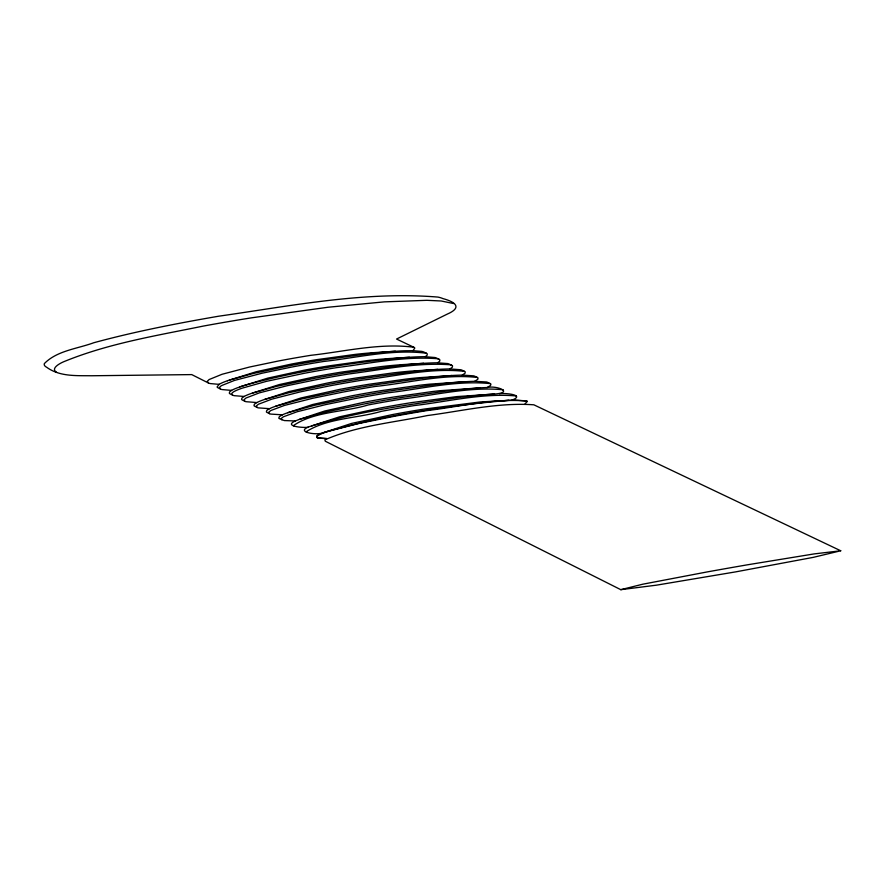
<?xml version="1.0" encoding="UTF-8"?>
<svg xmlns="http://www.w3.org/2000/svg" width="885" height="885" viewBox="0 0 885 885"><rect width="100%" height="100%" fill="white"/><g stroke="black" fill="none" stroke-linecap="round" stroke-linejoin="round"><path stroke-width="1.33" d="M620.794 589.675L642.698 584.222L706.916 571.975A1296.492 282.824 -5.5 0 1 747.449 564.807L814.211 553.899L840.739 550.78L813.271 557.362L735.667 571.876L656.504 585.162L620.794 589.675L325.293 441.228L324.883 439.867C356.987 425.74 393.15 422.665 427.333 415.552C462.556 410.961 498.255 402.255 533.865 404.81L840.739 550.78M227.456 380.727L256.23 371.722L291.807 363.989A231.129 50.423 -5.5 0 1 317.095 359.598L355.283 354.387A102.56 22.368 -5.5 0 1 375.694 352.518L395.352 351.256A70.247 15.322 -5.5 0 1 404.998 350.759L412.974 350.681L414.799 348.093A16.749 3.651 -5.5 0 0 413.76 347.23L396.546 339.043L447.356 314.064C461.008 308.146 457.523 302.515 442.887 298.588A40.81 8.905 -5.5 0 0 437.975 297.083C364.62 291.099 291.187 305.878 218.794 316.188C176.812 323.423 134.918 331.554 93.788 342.738C77.393 348.778 56.983 350.626 44.372 363.569A42.226 9.215 -5.5 0 0 46.617 367.231C59.671 376.8 76.309 375.55 91.542 375.76L191.735 374.598L208.296 382.917A16.815 3.673 -5.5 0 0 210.431 383.592L219.126 384.356L217.079 386.944A16.273 3.551 -5.5 0 0 218.02 387.807L220.409 389.002A15.974 3.485 -5.5 0 0 222.046 389.566L231.593 390.396L229.569 391.955L229.348 393.239A15.432 3.363 -5.5 0 0 230.189 393.913L232.589 395.119A15.31 3.341 -5.5 0 0 234.259 395.683L244.149 396.458L241.915 398.073L241.594 399.367A14.791 3.23 -5.5 0 0 242.401 400.053L244.824 401.27A14.503 3.164 -5.5 0 0 246.019 401.702L256.805 402.553A54.206 11.826 -5.5 0 1 264.051 399.644L289.096 391.524L327.505 383.017A248.796 54.273 -5.5 0 1 356.865 377.895L393.515 372.839A114.928 25.068 -5.5 0 1 410.452 371.136L437.732 369.41A94.817 20.687 -5.5 0 0 426.614 370.251M437.721 369.421A54.627 11.914 -5.5 0 1 449.934 368.934L452.246 367.308L452.578 365.981A14.614 3.186 -5.5 0 0 451.704 365.273L449.193 364.078A14.835 3.241 -5.5 0 0 447.522 363.547L437.566 362.828L439.668 361.224L439.889 359.918A15.366 3.352 -5.5 0 0 437.378 358.702C403.582 356.102 369.786 363.469 336.411 367.673A298.909 65.202 -5.5 0 0 303.92 373.37L266.319 381.38L242.269 388.139A61.828 13.485 -5.5 0 0 236.461 390.373C234.979 391.104 229.768 393.15 232.589 395.119M256.805 402.553L254.338 404.202L254.006 405.717A13.983 3.053 -5.5 0 0 254.692 406.226L257.115 407.443A13.85 3.02 -5.5 0 0 258.332 407.874L269.549 408.671A53.576 11.682 -5.5 0 1 275.777 406.193L300.878 397.996L339.552 389.422A255.621 55.766 -5.5 0 1 369.266 384.223L406.392 379.045A124.763 27.214 -5.5 0 1 419.59 377.652L451.892 375.517A53.93 11.771 -5.5 0 1 462.302 375.096L473.552 375.837A13.386 2.921 -5.5 0 1 474.78 376.247L477.314 377.452A13.186 2.876 -5.5 0 1 478.033 377.983L477.8 379.311L474.681 381.313L486.418 381.966A12.755 2.788 -5.5 0 1 487.668 382.375L490.213 383.592A12.567 2.744 -5.5 0 1 490.921 384.123L490.544 385.484L487.093 387.553C496.54 385.152 514.539 392.531 494.505 394.057L456.771 396.591L411.437 402.631A278.653 60.788 -5.5 0 0 380.273 408.018L339.53 416.824L311.509 425.973C292.592 431.537 316.598 435.907 323.611 432.61L351.622 423.406L392.63 414.534A287.415 62.691 -5.5 0 1 424.169 409.069L480.621 401.923L514.793 400.053L526.708 400.949M524.982 403.914L527.338 401.425A10.908 2.378 -5.5 0 0 526.863 401.027C493.443 398.173 459.846 406.724 426.747 410.629A363.978 79.396 -5.5 0 0 395.285 416.105L358.823 423.495L328.479 431.249M462.28 375.107L465.09 373.171L465.211 371.866A13.817 3.009 -5.5 0 0 464.47 371.346L461.959 370.151A14.016 3.053 -5.5 0 0 460.753 369.742L449.912 368.945M269.549 408.671L266.827 410.363L266.363 411.912A13.352 2.909 -5.5 0 0 267.027 412.432L269.471 413.649A13.22 2.887 -5.5 0 0 270.71 414.091L282.404 414.811A53.067 11.571 -5.5 0 1 287.603 412.764L312.737 404.489L351.666 395.849A262.812 57.326 -5.5 0 1 381.745 390.573L419.324 385.285A132.993 29.006 -5.5 0 1 429.833 384.134L466.074 381.667A91.066 19.868 -5.5 0 0 453.596 382.619A148.193 32.325 -5.5 0 0 437.101 384.322L385.473 391.557A331.941 72.415 -5.5 0 0 352.684 397.31L314.54 405.319L287.713 412.709M319.983 434.347L316.863 436.349L317.328 437.699A10.897 2.378 -5.5 0 0 318.633 438.13L326.521 438.661M282.404 414.811L279.406 416.558L278.775 418.14A12.733 2.777 -5.5 0 0 279.439 418.66L284.328 420.563L295.358 420.972A52.691 11.494 -5.5 0 1 299.517 419.357L327.373 411.691L365.671 403.682A341.875 74.583 -5.5 0 1 398.527 397.918L447.677 390.916L480.278 387.84A52.923 11.549 -5.5 0 1 487.093 387.541M295.358 420.972C282.426 426.592 305.281 428.086 308.434 427.156M511.95 400.142C526.398 394.599 503.255 392.752 499.516 393.825M321.62 433.351C320.226 434.269 315.547 435.099 316.73 437.378A10.686 2.334 -5.5 0 0 317.859 437.92L319.717 438.318M323.611 432.61C383.791 415.098 446.383 405.806 508.764 400.297M311.509 425.973C359.996 410.95 410.751 404.39 460.853 397.254A156.556 34.15 -5.5 0 1 481.429 395.031A86.221 18.806 -5.5 0 1 494.516 394.046M299.506 419.357L324.684 411.016L363.846 402.31A270.401 58.985 -5.5 0 1 394.29 396.945L432.334 391.557A142.496 31.086 -5.5 0 1 439.745 390.716L480.278 387.84M239.824 386.911L267.757 378.127L303.644 370.306A237.025 51.706 -5.5 0 1 329.286 365.826L367.961 360.505A102.218 22.302 -5.5 0 1 389.444 358.525L409.456 357.274A56.33 12.29 -5.5 0 1 425.309 356.699M275.744 406.182L301.774 398.98L339.774 390.971A322.571 70.369 -5.5 0 1 372.474 385.229L421.526 378.337A170.905 37.281 -5.5 0 1 429.988 377.397L451.892 375.517M252.336 393.106L279.372 384.555L315.536 376.645A243.209 53.056 -5.5 0 1 341.544 372.087L380.705 366.655A104.308 22.756 -5.5 0 1 402.011 364.653L423.583 363.326A93.633 20.421 -5.5 0 0 415.032 363.956L411.945 364.222A134.443 29.327 -5.5 0 0 404.036 364.974L346.743 372.673A305.336 66.607 -5.5 0 0 314.23 378.371L276.529 386.369L252.336 393.106A54.77 11.947 -5.5 0 0 244.05 396.458M264.748 399.378L289.074 392.674L326.93 384.665A313.71 68.433 -5.5 0 1 359.553 378.946L414.18 371.468A140.151 30.577 -5.5 0 1 425.818 370.317L426.614 370.24M229.292 380.096L253.718 373.37L290.711 365.549A290.026 63.266 -5.5 0 1 322.328 360.062L369.985 353.558A127.163 27.745 -5.5 0 1 395.363 351.223M326.808 438.506L318.158 437.931A10.919 2.378 -5.5 0 1 317.184 437.621M412.974 350.681L421.725 351.389A16.35 3.562 -5.5 0 1 423.86 352.031L426.338 353.215A15.919 3.474 -5.5 0 1 427.256 353.9L427.145 355.173L425.254 356.732L434.856 357.507A15.487 3.374 -5.5 0 1 436.493 358.049L438.993 359.233M453.562 303.533L441.195 300.988L426.891 300.314L384.344 301.862L328.18 307.228L251.473 317.837A499.97 109.065 -5.5 0 0 203.096 326.123C156.191 335.725 108.18 343.446 63.676 361.755C60.202 363.215 50.091 368.414 56.551 372.331M516.198 395.949C482.181 392.929 447.932 401.613 414.246 405.573A354.586 77.349 -5.5 0 0 381.28 411.359C357.142 418.461 327.483 417.997 306.199 431.747A11.649 2.544 -5.5 0 0 306.896 432.466M503.167 389.754C469.127 386.546 434.823 395.241 401.104 399.168A343.9 75.026 -5.5 0 0 368.226 404.943C344.387 412.222 314.44 411.315 293.632 425.453A12.224 2.666 -5.5 0 0 294.351 426.161M490.213 383.592C456.151 380.196 421.78 388.913 388.039 392.807A333.855 72.824 -5.5 0 0 355.239 398.56L325.536 404.633L297.139 411.746L283.377 416.802L281.286 418.417L281.884 419.888M464.47 371.346C430.387 367.596 395.883 376.324 362.087 380.174A315.414 68.809 -5.5 0 0 329.452 385.904L299.96 391.966L271.872 399.135L258.387 404.257L256.396 405.916L257.115 407.443M426.338 353.215C392.21 348.955 357.529 357.684 323.656 361.467A291.298 63.543 -5.5 0 0 291.253 367.142L262.082 373.216L234.436 380.439L221.35 385.672L219.513 387.387L220.409 389.002M413.76 347.23C379.61 342.805 344.873 351.533 310.978 355.294A284.052 61.961 -5.5 0 0 278.653 360.958L249.581 367.021L222.08 374.266L209.125 379.543L207.344 381.28L208.296 382.917M477.314 377.452C443.252 373.702 408.759 383.006 375.03 386.479A324.375 70.756 -5.5 0 0 342.307 392.221L312.715 398.283L284.472 405.418L270.854 410.507L268.808 412.144L269.471 413.649M244.824 401.27L244.039 399.71L245.975 398.029L259.338 392.874L287.271 385.683L316.653 379.621A306.94 66.961 -5.5 0 1 349.221 373.912C382.563 369.676 416.293 362.341 450.056 364.753A14.724 3.208 -5.5 0 1 451.704 365.273M466.074 381.678A53.354 11.638 -5.5 0 1 474.692 381.302M240.764 386.59A93.279 20.344 -5.5 0 1 245.543 385.063C294.207 371.678 344.287 363.846 394.433 358.491A128.303 27.988 -5.5 0 1 398.084 358.148L403.272 357.717A92.969 20.278 -5.5 0 1 409.456 357.274M319.894 434.347A57.613 12.567 -5.5 0 1 328.556 431.26M231.472 390.396A53.797 11.737 -5.5 0 1 239.923 386.922M423.572 363.348A55.434 12.091 -5.5 0 1 437.61 362.795M218.982 384.356A52.956 11.549 -5.5 0 1 227.567 380.738"/></g></svg>
